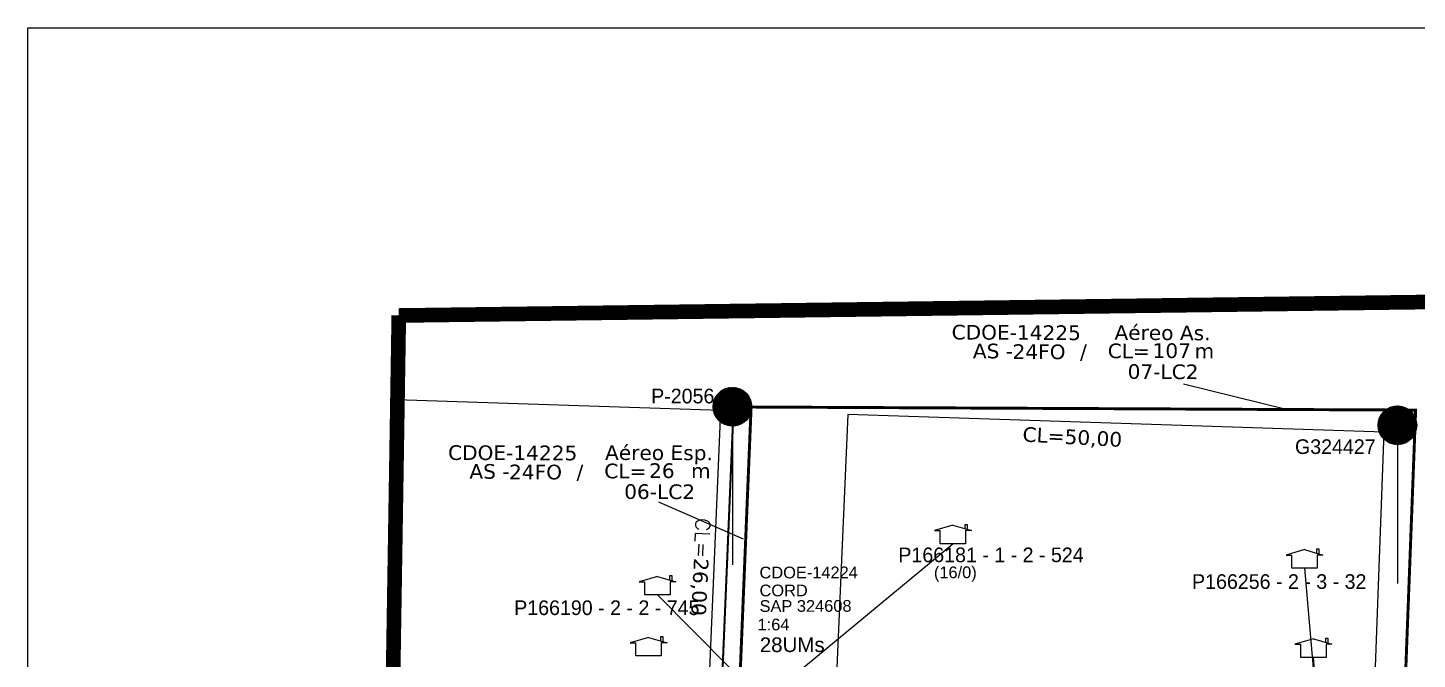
# Model space of a CAD drawing. Extents: x 4313 to 28038, y -9425 to 4777.
# Drawn here: x 12033 to 12980, y 4346 to 4777 of the extents above; entities that cross this region are included whole.
import ezdxf
from ezdxf.enums import TextEntityAlignment as Align

# ---------------------------------------------------------------- set-up
doc = ezdxf.new("R2010")
doc.units = ezdxf.units.DM
doc.header["$MEASUREMENT"] = 0
doc.layers.add("20.0-LEGENDA DOS CDO'S", color=1, linetype='Continuous', lineweight=0)
doc.layers.add('20.6-CORDOALHA_SUPORTE', color=7, linetype='Continuous', lineweight=25)
for name, color, linetype in [('CAP a instalar', 1, 'Continuous'), ('celulas gpon', 7, 'Continuous'), ('label_cabos', 7, 'Continuous'), ('locais', 7, 'Continuous'), ('locais legendas', 7, 'Continuous'), ('QUADRA', 7, 'Continuous'), ('surveys', 7, 'Continuous'), ('surveys legendas', 7, 'Continuous')]:
    doc.layers.add(name, color=color, linetype=linetype)
doc.layers.add('DROP DE CLIENTE', color=140, linetype='Continuous', plot=False)
doc.styles.add('ARIAL', font='arial.ttf')
doc.styles.add('DIGICADE', font='arial.ttf')
doc.styles.add('ROMANS', font='romans.shx')
doc.styles.add('siredit', font='verdana.ttf')
doc.linetypes.add('FENCELINE1', pattern='A,0.25,-0.1,[133,ltypeshp.shx,S=0.1,R=0,X=-0.1,Y=0],-0.1,1', length=1.45)
doc.dimstyles.new('CC', dxfattribs={"dimtxt": 1, "dimasz": 2, "dimexe": 0.18, "dimexo": 0.0625, "dimgap": 0.09, "dimtad": 0, "dimdec": 0, "dimrnd": 1, "dimzin": 0, "dimdsep": 46, "dimtxsty": 'siredit', "dimblk": 'NONE', "dimcen": 0, "dimse1": 1, "dimse2": 1, "dimsd1": 1, "dimsd2": 1, "dimclrt": 7, "dimadec": 0, "dimazin": 0, "dimtfac": 1, "dimtdec": 0, "dimtofl": 0, "dimtmove": 0, "dimatfit": 3, "dimfxl": 0, "dimtolj": 1, "dimtzin": 0, "dimarcsym": 0})

# ---------------------------------------------------------------- blocks, each defined once
blk = doc.blocks.new('*X22')
at = {"color": 0}
for p, q in [((-0.679997, 0.416018), (-0.018018, 1.077997)), ((-0.679809, 0.433884), (-0.035884, 1.077809)), ((-0.679715, 0.398622), (-0.000622, 1.077715)), ((-0.67911, 0.452261), (-0.054261, 1.07711)), ((-0.678999, 0.381661), (0.016339, 1.076999)), ((-0.677877, 0.365105), (0.032895, 1.075877)), ((-0.677853, 0.471196), (-0.073196, 1.075853)), ((-0.676376, 0.348929), (0.049071, 1.074376)), ((-0.675978, 0.490748), (-0.092748, 1.073978)), ((-0.674518, 0.333109), (0.064891, 1.072518)), ((-0.673417, 0.510987), (-0.112987, 1.071417)), ((-0.672323, 0.317627), (0.080373, 1.070323)), ((-0.67008, 0.532002), (-0.134002, 1.06808)), ((-0.669809, 0.302463), (0.095537, 1.067809)), ((-0.666991, 0.287604), (0.110396, 1.064991)), ((-0.665856, 0.553903), (-0.155903, 1.063856)), ((-0.663883, 0.273034), (0.124966, 1.061883)), ((-0.660603, 0.576834), (-0.178834, 1.058603)), ((-0.660497, 0.258742), (0.139258, 1.058497)), ((-0.656846, 0.244715), (0.153285, 1.054846)), ((-0.654125, 0.600989), (-0.202989, 1.052125)), ((-0.652938, 0.230945), (0.167055, 1.050938)), ((-0.648783, 0.217422), (0.180578, 1.046783)), ((-0.646156, 0.626637), (-0.228637, 1.044156)), ((-0.64439, 0.204138), (0.193862, 1.04239)), ((-0.639766, 0.191085), (0.206915, 1.037766)), ((-0.636298, 0.654172), (-0.256172, 1.034298)), ((-0.634917, 0.178256), (0.219744, 1.032917)), ((-0.62985, 0.165645), (0.232355, 1.02785)), ((-0.624571, 0.153247), (0.244753, 1.022571)), ((-0.623925, 0.684222), (-0.286222, 1.021925)), ((-0.619084, 0.141056), (0.256944, 1.017084)), ((-0.613395, 0.129067), (0.268933, 1.011395)), ((-0.607932, 0.717893), (-0.319893, 1.005932)), ((-0.607508, 0.117277), (0.280723, 1.005508)), ((-0.601426, 0.10568), (0.29232, 0.999426)), ((-0.595154, 0.094275), (0.303725, 0.993154)), ((-0.588694, 0.083057), (0.314943, 0.986694)), ((-0.58596, 0.757543), (-0.359543, 0.98396)), ((-0.58205, 0.072024), (0.325976, 0.98005)), ((-0.575224, 0.061172), (0.336828, 0.973224)), ((-0.568219, 0.0505), (0.3475, 0.966219)), ((-0.561036, 0.040005), (0.357995, 0.959036)), ((-0.553678, 0.029685), (0.368315, 0.951678)), ((-0.550397, 0.810783), (-0.412783, 0.948397)), ((-0.546146, 0.01954), (0.37846, 0.944146)), ((-0.538442, 0.009566), (0.388434, 0.936442)), ((-0.530567, -0.000236), (0.398236, 0.928567)), ((-0.522522, -0.009869), (0.407869, 0.920522)), ((-0.514308, -0.019333), (0.417333, 0.912308)), ((-0.505925, -0.028628), (0.426628, 0.903925)), ((-0.497375, -0.037756), (0.435756, 0.895375)), ((-0.488657, -0.046715), (0.444715, 0.886657)), ((-0.479772, -0.055508), (0.453508, 0.877772)), ((-0.470719, -0.064133), (0.462133, 0.868719)), ((-0.461499, -0.07259), (0.47059, 0.859499)), ((-0.45211, -0.080879), (0.478879, 0.85011)), ((-0.442553, -0.089), (0.487, 0.840553)), ((-0.432826, -0.096951), (0.494951, 0.830826)), ((-0.422929, -0.104731), (0.502731, 0.820929)), ((-0.41286, -0.11234), (0.51034, 0.81086)), ((-0.402619, -0.119776), (0.517776, 0.800619)), ((-0.392202, -0.127037), (0.525037, 0.790202)), ((-0.381609, -0.134122), (0.532122, 0.779609)), ((-0.370838, -0.141028), (0.539028, 0.768838)), ((-0.359886, -0.147754), (0.545754, 0.757886)), ((-0.348751, -0.154296), (0.552296, 0.746751)), ((-0.337429, -0.160652), (0.558652, 0.735429)), ((-0.325919, -0.16682), (0.56482, 0.723919)), ((-0.314215, -0.172794), (0.570794, 0.712215)), ((-0.302316, -0.178572), (0.576572, 0.700316)), ((-0.290215, -0.184149), (0.582149, 0.688215)), ((-0.27791, -0.189522), (0.587522, 0.67591)), ((-0.265395, -0.194684), (0.592684, 0.663395)), ((-0.252664, -0.199631), (0.597631, 0.650664)), ((-0.239711, -0.204356), (0.602356, 0.637711)), ((-0.226531, -0.208853), (0.606853, 0.624531)), ((-0.213115, -0.213115), (0.611115, 0.611115)), ((-0.199456, -0.217134), (0.615134, 0.597456)), ((-0.185546, -0.220901), (0.618901, 0.583546)), ((-0.171373, -0.224406), (0.622406, 0.569373)), ((-0.156929, -0.22764), (0.62564, 0.554929)), ((-0.1422, -0.230589), (0.628589, 0.5402)), ((-0.127174, -0.23324), (0.63124, 0.525174)), ((-0.111836, -0.23558), (0.63358, 0.509836)), ((-0.096169, -0.23759), (0.63559, 0.494169)), ((-0.080154, -0.239253), (0.637253, 0.478154)), ((-0.06377, -0.240547), (0.638547, 0.46177)), ((-0.046993, -0.241448), (0.639448, 0.444993)), ((-0.029795, -0.241927), (0.639927, 0.427795)), ((-0.012144, -0.241953), (0.639953, 0.410144)), ((0.006, -0.241488), (0.639488, 0.392)), ((0.024679, -0.240486), (0.638486, 0.373321)), ((0.043948, -0.238895), (0.636895, 0.354052)), ((0.063871, -0.236649), (0.634649, 0.334129)), ((0.084528, -0.23367), (0.63167, 0.313472)), ((0.106018, -0.229858), (0.627858, 0.291982)), ((0.12847, -0.225084), (0.623084, 0.26953)), ((0.152051, -0.21918), (0.61718, 0.245949)), ((0.176993, -0.211916), (0.609916, 0.221007)), ((0.203627, -0.20296), (0.60096, 0.194373)), ((0.232456, -0.191808), (0.589808, 0.165544)), ((0.264325, -0.177617), (0.575617, 0.133675)), ((0.300865, -0.158754), (0.556754, 0.097135)), ((0.346227, -0.13107), (0.52907, 0.051773)), ((0.43272, -0.062254), (0.460254, -0.03472))]:
    blk.add_line(p, q, dxfattribs=at)
blk = doc.blocks.new('POLE_POLE')
at = {"color": 0}
blk.add_line((-0.0000002, -0.00000239), (-0.0000002, -0.00004983), dxfattribs=at)
blk.add_circle((-0.0000002, 0.00000418), 0.0000066, dxfattribs=at)
at = {"color": 0, "xscale": 1e-05, "yscale": 1e-05, "zscale": 1e-05}
blk.add_blockref('*X22', (0, 0), dxfattribs=at)
blk = doc.blocks.new('SURVEY_SURVEY')
for p, q in [((0, 0.00001268), (-0.00001257, 0.000009)), ((0, 0.00001268), (0.00001257, 0.000009)), ((0.00000843, 0.00001322), (0.00000976, 0.00001322)), ((0.00000843, 0.00001027), (0.00000843, 0.00001322)), ((0.00000976, 0.00001322), (0.00000975, 0.00000989)), ((-0.00001257, 0.000009), (-0.00000863, 0.000009)), ((-0.00000862, 0), (-0.00000862, 0.00000897)), ((0.00000862, 0), (-0.00000862, 0)), ((0.00000862, 0.00000901), (0.00000862, 0)), ((0.00001257, 0.000009), (0.00000862, 0.000009))]:
    blk.add_line(p, q)
blk = doc.blocks.new('*U107')
at = {"layer": '20.6-CORDOALHA_SUPORTE', "const_width": 0.139}
for points in [[(-20.841, -0.377, 1.175511), (-20.831, 0.471)], [(0.773, 0.467, 1.231752), (0.773, -0.379)]]:
    blk.add_lwpolyline(points, format="xyb", dxfattribs=at)
blk.add_lwpolyline([(-20.299, 0.041), (0.252, 0.044)], dxfattribs=at)
at = {"layer": '20.6-CORDOALHA_SUPORTE', "color": 0, "lineweight": 0, "style": 'ROMANS'}
blk.add_attdef('LANCE', text='', height=1, dxfattribs=at).set_placement((-0.538, -2.215), align=Align.RIGHT)
at = {"layer": '20.6-CORDOALHA_SUPORTE', "color": 0, "style": 'siredit'}
blk.add_attdef('QTDE', (-0.538, -2.215), '', height=1, rotation=359.69001, dxfattribs=at)
at = {"layer": '20.6-CORDOALHA_SUPORTE', "color": 0, "lineweight": 0, "style": 'ROMANS'}
for tag, p, flags in [('FATOR', (-5.196, -4.442), 3), ('ID_ATIVIDADE', (-5.201, -6.669), 3), ('FID', (-5.201, -8.896), 1)]:
    blk.add_attdef(tag, p, '', height=1, dxfattribs=dict(at, flags=flags))
blk = doc.blocks.new('Inst CB AS CFOA-SM-AS-80-TS-24')
at = {"layer": 'label_cabos', "color": 0, "style": 'siredit'}
for tag, flags, p in [('ID_ATIVIDADE', 3, (1.314, 2.672)), ('FATOR', 1, (11.56, 2.551))]:
    blk.add_attdef(tag, text='', height=1, rotation=359.69001, dxfattribs=dict(at, flags=flags)).set_placement(p, align=Align.MIDDLE_CENTER)
for tag, p in [('DESTINO_CABO', (3.131, 1.262)), ('TIPO_CABO', (13.108, 1.245)), ('TIPO_CABO', (1.762, -0.005)), ('CABO', (4.686, -0.052)), ('/', (7.714, -0.052)), ('LANCE', (10.809, 0.002)), ('UND', (15.964, 0.002)), ('FID', (13.148, -1.414))]:
    blk.add_attdef(tag, text='', height=1, rotation=359.69001, dxfattribs=at).set_placement(p, align=Align.MIDDLE_CENTER)
blk.add_attdef('QTDE', (12.429, -0.475), '', height=1, rotation=359.69001, dxfattribs=at)
blk = doc.blocks.new('Inst CB ESP CFOA-SM-AS-80-TS-24')
at = {"layer": 'label_cabos', "color": 0, "style": 'siredit'}
for tag, flags, p in [('ID_ATIVIDADE', 3, (1.314, 2.672)), ('FATOR', 1, (11.56, 2.551))]:
    blk.add_attdef(tag, text='', height=1, rotation=359.69001, dxfattribs=dict(at, flags=flags)).set_placement(p, align=Align.MIDDLE_CENTER)
for tag, p in [('DESTINO_CABO', (3.131, 1.262)), ('TIPO_CABO', (13.108, 1.245)), ('TIPO_CABO', (1.762, -0.005)), ('CABO', (4.686, -0.052)), ('/', (7.714, -0.052)), ('LANCE', (10.809, 0.002)), ('UND', (15.964, 0.002)), ('FID', (13.148, -1.414))]:
    blk.add_attdef(tag, text='', height=1, rotation=359.69001, dxfattribs=at).set_placement(p, align=Align.MIDDLE_CENTER)
blk.add_attdef('QTDE', (12.429, -0.475), '', height=1, rotation=359.69001, dxfattribs=at)
blk = doc.blocks.new('_None')
blk = doc.blocks.new('Inst CDOE-16 CAIXA DIST OPT CDOE 48F_16D C_SPL_2_1_8')
at = {"layer": "20.0-LEGENDA DOS CDO'S", "color": 0}
for tag, p, style, flags in [('ID_ATIVIDADE', (0.12, 6.472), 'ARIAL', 3), ('FATOR', (7.921, 6.472), 'ARIAL', 1), ('QTDE', (0.097, -1.17), 'DIGICADE', 3)]:
    blk.add_attdef(tag, p, '', height=0.8, rotation=0.11799, dxfattribs=dict(at, style=style, flags=flags))
at = {"layer": "20.0-LEGENDA DOS CDO'S", "color": 0, "style": 'ARIAL'}
for tag, p, height in [('FID', (0.12, 5.248), 0.8), ('CORDOALHA', (0.122, 4.023), 0.8), ('SAP', (0.124, 2.961), 0.8), ('1:XX', (-0.012, 1.7), 0.8), ('UMS', (0.141, 0.217), 1)]:
    blk.add_attdef(tag, p, '', height=height, rotation=0.11799, dxfattribs=at)
blk.add_attdef('FIBRAS_UTILIZADAS', text='', height=0.8, rotation=0.11799, dxfattribs=at).set_placement((13.479, 5.263), align=Align.CENTER)

msp = doc.modelspace()

# ---------------------------------------------------------------- linework, layer by layer
at = {"layer": 'CAP a instalar', "linetype": 'FENCELINE1', "ltscale": 5, "const_width": 2}
msp.add_lwpolyline([(12484.41, 3600.91), (12484.41, 3600.91), (12497.57, 3878.31), (12516.58, 4286.36), (12526.09, 4518.15), (12979.39, 4516.04), (12962.56, 4073.13), (12948.83, 3734.76)], dxfattribs=at)
at = {"layer": 'celulas gpon', "color": 116, "linetype": 'Continuous', "lineweight": 200, "const_width": 10}
for points in [[(14124.39, 3174.85), (13748.88, 3223.8), (13617.46, 3237.88), (13772.35, 3491.35), (13854.66, 3626.47), (13957.36, 3794.77), (13820.96, 3865.94), (13607.01, 4003.58), (13432.54, 4104.77), (13335.89, 4201.39), (13421.46, 4316.14), (13205.13, 4592.69), (12285.76, 4580.62), (12285.76, 4580.62)], [(12285.76, 4580.62), (12270.67, 3629.02), (12218.75, 2467.4), (12700.51, 2439.47), (13210.23, 2417.99), (13201.71, 2111.36), (13633.55, 2100.63), (13632.64, 1804.7), (14695.37, 1771.14)]]:
    msp.add_lwpolyline(points, dxfattribs=at)
at = {"layer": 'Defpoints', "color": 3}
msp.add_lwpolyline([(12032.67, 4777.05), (18721.51, 4777.05), (18721.51, -449.82), (12032.67, -449.82)], close=True, dxfattribs=at)
at = {"layer": 'DROP DE CLIENTE'}
for points in [[(12534.04, 4317.38), (12663.74, 4424.8)], [(12903.56, 4408.11), (12962.09, 3733.51)], [(12534.04, 4317.38), (12462.27, 4389.84)], [(12962.09, 3733.51), (12909.66, 4347.19)]]:
    msp.add_lwpolyline(points, dxfattribs=at)
at = {"layer": 'QUADRA', "ltscale": 5e-05}
for points in [[(12271.63, 3692.68), (12470.08, 3684.75), (12505.34, 4515.85), (12284.15, 4523.12)], [(12591.98, 4513), (12555.93, 3680.53), (12927.02, 3663), (12957.82, 4500.97), (12591.98, 4513)]]:
    msp.add_lwpolyline(points, dxfattribs=at)

# ---------------------------------------------------------------- block references
at = {"layer": "20.0-LEGENDA DOS CDO'S", "lineweight": 0, "xscale": 10, "yscale": 10, "zscale": 10}
msp.add_blockref('Inst CDOE-16 CAIXA DIST OPT CDOE 48F_16D C_SPL_2_1_8', (12530.61, 4348.66), dxfattribs=at).add_auto_attribs({'FID': 'CDOE-14224', 'CORDOALHA': 'CORD', 'SAP': 'SAP 324608', '1:XX': '1:64', 'UMS': '28UMs', 'FIBRAS_UTILIZADAS': '(16/0)'})
at = {"layer": '20.6-CORDOALHA_SUPORTE', "color": 0, "lineweight": 0}
ref = msp.add_blockref('*U107', (12504.63, 4302.32), dxfattribs=dict(at, xscale=10, yscale=10, zscale=10, rotation=267.5816619483879))
ref.add_attrib('QTDE', '26,00', (12487.13, 4415.12), dxfattribs={"color": 0, "height": 10, "rotation": 267.27167, "style": 'siredit'})
ref.add_attrib('LANCE', 'CL=', dxfattribs={"color": 0, "lineweight": 0, "height": 10, "rotation": 267.58166, "style": 'ROMANS'}).set_placement((12487.13, 4415.12), align=Align.RIGHT)
at = {"layer": 'label_cabos'}
ref = msp.add_blockref('Inst CB AS CFOA-SM-AS-80-TS-24', (12675.64, 4556.42), dxfattribs=dict(at, xscale=10, yscale=10, zscale=10))
ref.add_attrib('DESTINO_CABO', 'CDOE-14225', dxfattribs={"color": 0, "height": 10, "rotation": 359.69001, "style": 'siredit'}).set_placement((12706.95, 4569.05), align=Align.MIDDLE_CENTER)
ref.add_attrib('TIPO_CABO', 'Aéreo As.', dxfattribs={"color": 0, "height": 10, "rotation": 359.69001, "style": 'siredit'}).set_placement((12806.72, 4568.87), align=Align.MIDDLE_CENTER)
ref.add_attrib('CABO', '24FO', dxfattribs={"color": 0, "height": 10, "rotation": 359.69001, "style": 'siredit'}).set_placement((12722.5, 4555.9), align=Align.MIDDLE_CENTER)
ref.add_attrib('/', '/', dxfattribs={"color": 0, "height": 10, "rotation": 359.69001, "style": 'siredit'}).set_placement((12752.78, 4555.9), align=Align.MIDDLE_CENTER)
ref.add_attrib('TIPO_CABO', 'AS - ', dxfattribs={"color": 0, "height": 10, "rotation": 359.69001, "style": 'siredit'}).set_placement((12693.26, 4556.38), align=Align.MIDDLE_CENTER)
ref.add_attrib('FID', '07-LC2', dxfattribs={"color": 0, "height": 10, "rotation": 359.69001, "style": 'siredit'}).set_placement((12807.11, 4542.28), align=Align.MIDDLE_CENTER)
ref.add_attrib('LANCE', 'CL=', dxfattribs={"color": 0, "height": 10, "rotation": 359.69001, "style": 'siredit'}).set_placement((12783.73, 4556.44), align=Align.MIDDLE_CENTER)
ref.add_attrib('QTDE', '107', (12799.92, 4551.68), dxfattribs={"color": 0, "height": 10, "rotation": 359.69001, "style": 'siredit'})
ref.add_attrib('UND', 'm', dxfattribs={"color": 0, "height": 10, "rotation": 359.69001, "style": 'siredit'}).set_placement((12835.28, 4556.44), align=Align.MIDDLE_CENTER)
ref = msp.add_blockref('Inst CB ESP CFOA-SM-AS-80-TS-24', (12332.17, 4474.2), dxfattribs=dict(at, xscale=10, yscale=10, zscale=10, rotation=0.1315642785740556))
ref.add_attrib('DESTINO_CABO', 'CDOE-14225', dxfattribs={"color": 0, "height": 10, "rotation": 359.82157, "style": 'siredit'}).set_placement((12363.45, 4486.9), align=Align.MIDDLE_CENTER)
ref.add_attrib('TIPO_CABO', 'Aéreo Esp.', dxfattribs={"color": 0, "height": 10, "rotation": 359.82157, "style": 'siredit'}).set_placement((12463.22, 4486.95), align=Align.MIDDLE_CENTER)
ref.add_attrib('CABO', '24FO', dxfattribs={"color": 0, "height": 10, "rotation": 359.82157, "style": 'siredit'}).set_placement((12379.03, 4473.79), align=Align.MIDDLE_CENTER)
ref.add_attrib('/', '/', dxfattribs={"color": 0, "height": 10, "rotation": 359.82157, "style": 'siredit'}).set_placement((12409.31, 4473.86), align=Align.MIDDLE_CENTER)
ref.add_attrib('TIPO_CABO', 'AS - ', dxfattribs={"color": 0, "height": 10, "rotation": 359.82157, "style": 'siredit'}).set_placement((12349.79, 4474.19), align=Align.MIDDLE_CENTER)
ref.add_attrib('FID', '06-LC2', dxfattribs={"color": 0, "height": 10, "rotation": 359.82157, "style": 'siredit'}).set_placement((12463.68, 4460.36), align=Align.MIDDLE_CENTER)
ref.add_attrib('LANCE', 'CL=', dxfattribs={"color": 0, "height": 10, "rotation": 359.82157, "style": 'siredit'}).set_placement((12440.26, 4474.46), align=Align.MIDDLE_CENTER)
ref.add_attrib('QTDE', '26', (12456.47, 4469.74), dxfattribs={"color": 0, "height": 10, "rotation": 359.82157, "style": 'siredit'})
ref.add_attrib('UND', 'm', dxfattribs={"color": 0, "height": 10, "rotation": 359.82157, "style": 'siredit'}).set_placement((12491.81, 4474.58), align=Align.MIDDLE_CENTER)
at = {"layer": 'locais', "color": 10, "xscale": 2000000, "yscale": 2000000, "zscale": 2000000}
for p in [(12513.7, 4510.02), (12967.32, 4497.32)]:
    msp.add_blockref('POLE_POLE', p, dxfattribs=at)
at = {"layer": 'surveys', "color": 255, "xscale": 1000000, "yscale": 1000000, "zscale": 1000000}
for p in [(12663.74, 4424.8), (12903.56, 4408.11), (12462.27, 4389.84)]:
    msp.add_blockref('SURVEY_SURVEY', p, dxfattribs=at)
at = {"layer": 'surveys', "color": 151, "xscale": 1000000, "yscale": 1000000, "zscale": 1000000}
for p in [(12456.18, 4348.2), (12909.66, 4347.19)]:
    msp.add_blockref('SURVEY_SURVEY', p, dxfattribs=at)

# ---------------------------------------------------------------- texts
at = {"layer": 'celulas gpon', "style": 'siredit'}
msp.add_text('CL=50,00', height=10, rotation=356.87361, dxfattribs=at).set_placement((12711.02, 4494.61))
at = {"layer": 'locais legendas', "color": 10}
for s, p in [('P-2056', (12457.9, 4520.64)), ('G324427', (12897.09, 4486.09))]:
    msp.add_text(s, height=10, dxfattribs=at).set_placement(p)
at = {"layer": 'surveys legendas', "color": 0}
for s, p in [('P166181 - 1 - 2 - 524', (12626.54, 4412.22)), ('P166256 - 2 - 3 - 32', (12826.87, 4394)), ('P166190 - 2 - 2 - 745', (12364.47, 4376.13))]:
    msp.add_text(s, height=10, dxfattribs=at).set_placement(p)

# ---------------------------------------------------------------- leaders
at = {"layer": 'label_cabos'}
for points in [[(12891.04, 4516.45), (12821.12, 4533.7)], [(12521, 4427.94), (12463.07, 4453.3)]]:
    msp.add_leader(points, dimstyle='CC', override={"dimgap": 0.09, "dimtad": 0}, dxfattribs=at)

doc.saveas('drawing.dxf')
